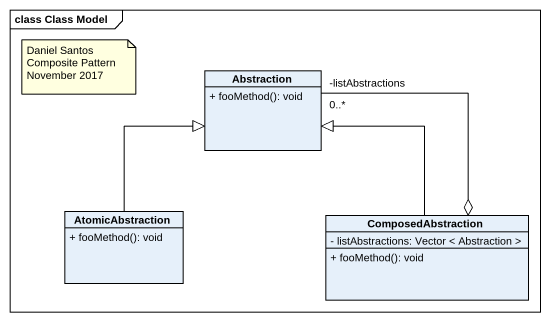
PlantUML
@startuml
mainframe class Class Model
hide circle
hide empty members
skinparam classAttributeIconSize 0
class Abstraction {
  + fooMethod(): void
}
class AtomicAbstraction {
  + fooMethod(): void
}
class ComposedAbstraction {
  - listAbstractions: Vector < Abstraction >
  + fooMethod(): void
}
Abstraction "-listAbstractions\n0..*" --o ComposedAbstraction
AtomicAbstraction -up-|> Abstraction
ComposedAbstraction -up-|> Abstraction
note as N1
  Daniel Santos
  Composite Pattern
  November 2017
end note
@enduml
